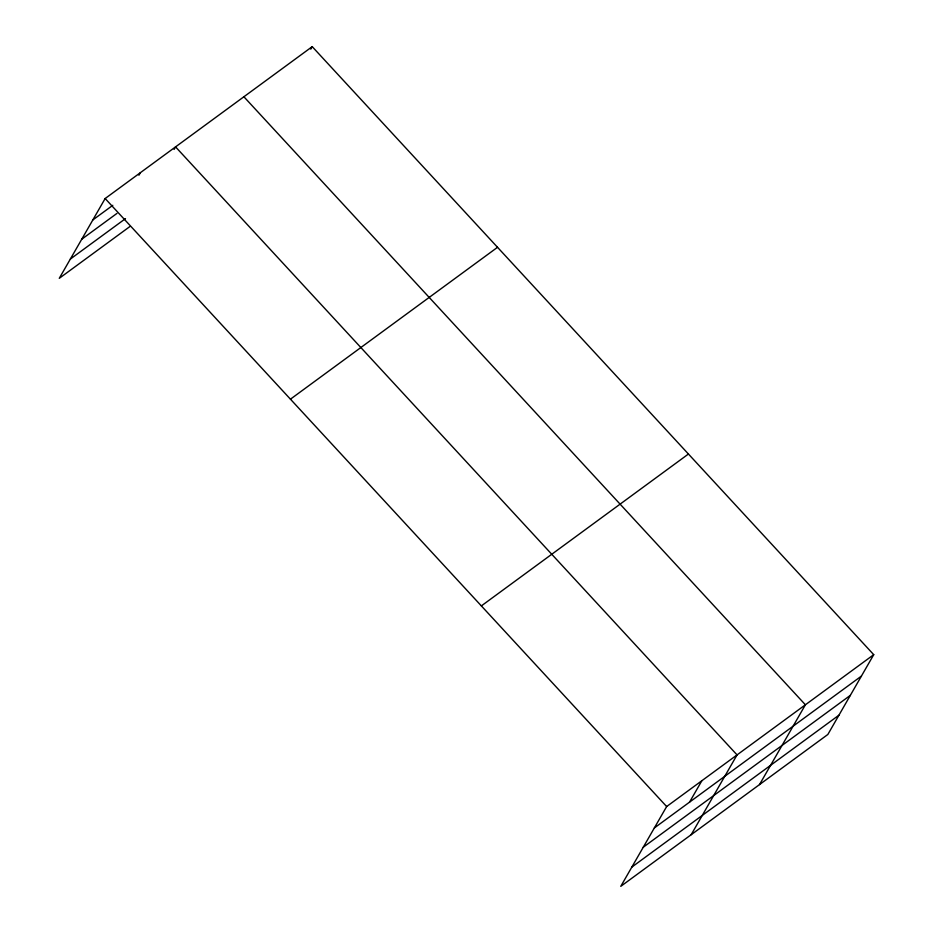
<?xml version="1.0" encoding="UTF-8"?>
<svg xmlns="http://www.w3.org/2000/svg" width="933" height="933" viewBox="0 0 933 933"><rect width="100%" height="100%" fill="white"/><g stroke="black" fill="none" stroke-linecap="round" stroke-linejoin="round"><path stroke-width="1.4" d="M873.731 654.674L666.652 806.544L620.772 886.35L827.851 734.469L873.731 654.674L312.228 46.65L105.149 198.531L59.269 278.326L129.675 226.696M138.912 175.229L140.358 172.71M174.109 149.408L175.567 146.889L737.058 754.914L691.178 834.708M310.782 49.169L312.228 46.65M689.545 802.147L701.861 780.723M759.509 784.595L805.401 704.788L243.898 96.775M92.834 219.943L112.788 205.318M81.766 239.21L116.963 213.389M70.348 259.059L125.5 218.614M290.455 399.172L497.534 247.292M481.358 605.902L688.437 454.021M654.336 827.968L861.416 676.087M643.257 847.234L850.336 695.353M631.851 867.084L838.919 715.203M105.149 198.531L666.652 806.544"/></g></svg>
